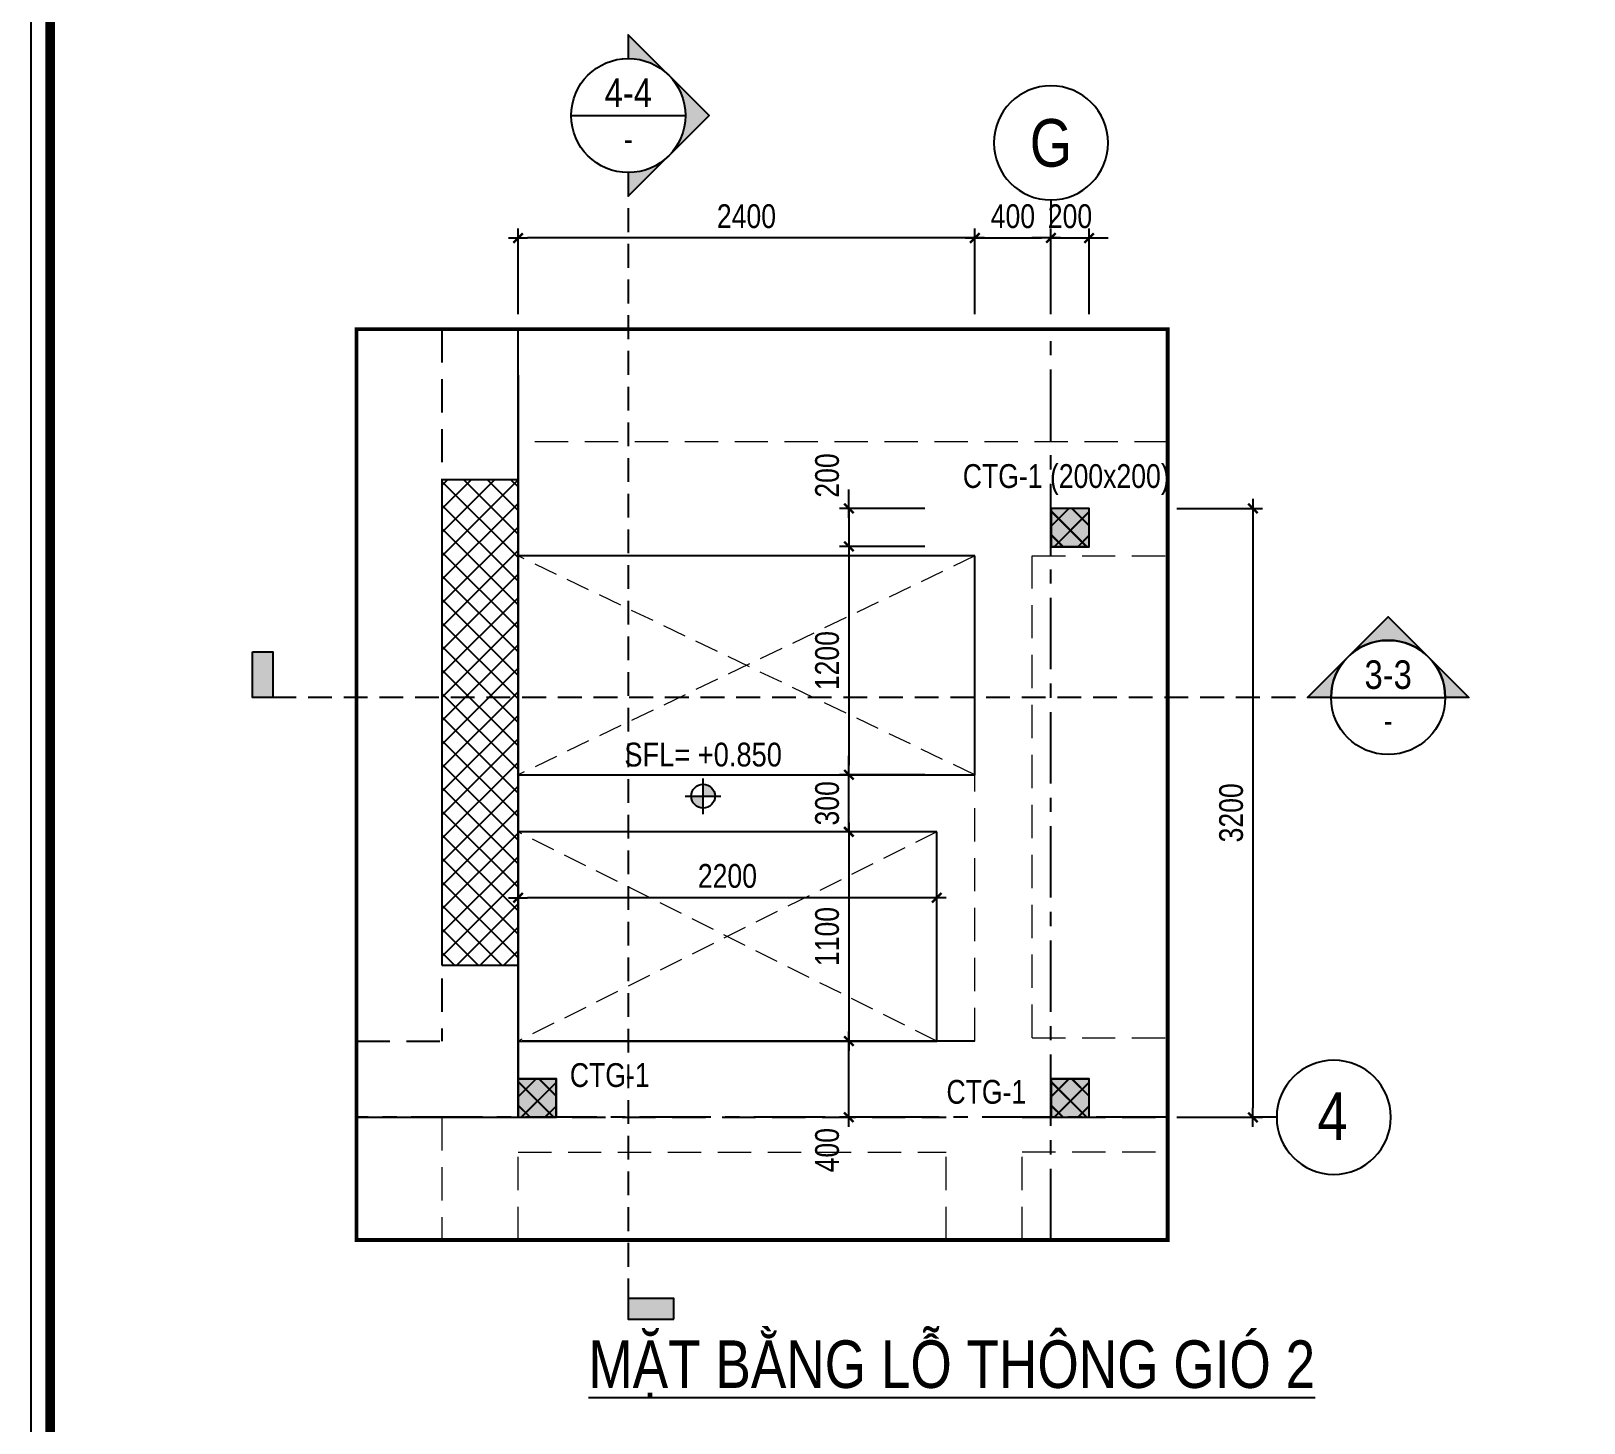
# Model space of a CAD drawing. Header units: millimetres. Extents: x -3582679 to -3542129, y 680309 to 797609.
# Drawn here: x -3582679 to -3574520, y 780333 to 787648 of the extents above; entities that cross this region are included whole.
import ezdxf
from ezdxf.enums import TextEntityAlignment as Align

# ---------------------------------------------------------------- set-up
doc = ezdxf.new("R2010")
doc.units = ezdxf.units.MM
doc.header["$LTSCALE"] = 100
doc.header["$MEASUREMENT"] = 0
for name, pattern in [('BLOCK A - CHI TIET THANG 4$0$HIDDEN', [0.375, 0.25, -0.125]), ('BLOCK B - CHI TIET THANG 5$0$$0$HIDDEN', [0.375, 0.25, -0.125]), ('CENTER', [2, 1.25, -0.25, 0.25, -0.25]), ('CHG_XX_Damsan_Tang 1_+1.150$0$HIDDEN', [0.375, 0.25, -0.125]), ('HIDDEN', [0.375, 0.25, -0.125])]:
    doc.linetypes.add(name, pattern=pattern)
doc.layers.get('0').update_dxf_attribs({"lineweight": 9})
for name, color, linetype in [("'S_Concrete_Cont_2 Normal_Thông gió", 2, 'Continuous'), ('01PM. TEXT A', 3, 'Continuous'), ('02PM. TEXT B', 4, 'Continuous'), ('03PM. TEXT C', 1, 'Continuous'), ('04PM. THIN', 7, 'Continuous'), ('05PM. FRAME', 4, 'Continuous'), ('06PM. HIDDEN', 4, 'HIDDEN'), ('07PM. WACO', 6, 'Continuous'), ('11PM. DIM', 2, 'Continuous'), ('12PM. GRID', 8, 'CENTER'), ('13PM. HATCH', 8, 'Continuous'), ('BLOCK A - CHI TIET THANG 4$0$Ky hieu Truc', 1, 'Continuous')]:
    doc.layers.add(name, color=color, linetype=linetype)
for name, color, linetype, lineweight in [("'S_General_Hidden_1 Thin", 1, 'HIDDEN', 18), ('CHG_XX_Damsan_Tang 1_+1.150$0$S_Concrete_Cont_1 Opening', 8, 'CHG_XX_Damsan_Tang 1_+1.150$0$HIDDEN', 5), ('S_Concrete_Cont_2 Normal', 2, 'Continuous', 13)]:
    doc.layers.add(name, color=color, linetype=linetype, lineweight=lineweight)
doc.styles.add('[PMDC2013]STYLE', font='arial.ttf', dxfattribs={"width": 0.8})
doc.styles.add('BLOCK A - CHI TIET THANG 1$0$VNI-HelveC', font='VHELVCN_0.TTF')
doc.styles.add('BLOCK A - CHI TIET THANG 4$0$VNI-HelveC', font='VHELVCN_0.TTF')
doc.styles.add('BLOCK B - CHI TIET THANG 5$0$$0$Title Block Bold', font='VHELVEB_0.TTF')
doc.styles.add('BLOCK B - CHI TIET THANG 5$0$VNI-HelveCB', font='VHELVCB_0.TTF')
doc.dimstyles.new('20', dxfattribs={"dimtxt": 250, "dimasz": 200, "dimexe": 250, "dimexo": 0, "dimgap": 100, "dimtad": 1, "dimdec": 0, "dimlfac": 0.2, "dimzin": 0, "dimdsep": 46, "dimtxsty": '[PMDC2013]STYLE', "dimblk": 'TICK', "dimcen": 0, "dimdle": 300, "dimclrd": 2, "dimclre": 2, "dimclrt": 4, "dimadec": 0, "dimazin": 0, "dimtfac": 0.004, "dimtdec": 0, "dimtix": 1, "dimtmove": 2, "dimatfit": 3, "dimldrblk": 'TICK', "dimfxl": 1, "dimtvp": 0.8, "dimtolj": 1, "dimtzin": 0, "dimarcsym": 0})

# ---------------------------------------------------------------- blocks, each defined once
blk = doc.blocks.new('CHG_XX_Khung ten')
blk.add_lwpolyline([(15, 579), (826, 579), (826, 15), (15, 15)], close=True)
at = {"color": 4, "linetype": 'Continuous', "const_width": 1}
blk.add_lwpolyline([(17, 577), (824, 577), (824, 17), (17, 17)], close=True, dxfattribs=at)
blk = doc.blocks.new('*U49')
h = blk.add_hatch(color=256)
edge = h.paths.add_edge_path()
edge.add_line((0, -600), (0, -849))
edge.add_line((0, -849), (849, 0))
edge.add_line((849, 0), (0, 849))
edge.add_line((0, 849), (0, 600))
edge.add_arc((0, 0), 600, -90, 90, ccw=False)
blk.add_hatch(color=256).paths.add_polyline_path([(480, -12650), (480, -12435), (0, -12435), (0, -12650)])
blk.add_line((-600, 0), (600, 0))
at = {"linetype": 'BLOCK B - CHI TIET THANG 5$0$$0$HIDDEN', "ltscale": 10}
blk.add_line((0, -600), (0, -12650), dxfattribs=at)
blk.add_lwpolyline([(0, -600), (0, -849), (849, 0), (0, 849), (0, 600, -1)], format="xyb", close=True)
blk.add_lwpolyline([(480, -12650), (480, -12435), (0, -12435), (0, -12650)], close=True)
blk.add_circle((0, 0), 600)
at = {"style": 'BLOCK B - CHI TIET THANG 5$0$$0$Title Block Bold', "flags": 8}
blk.add_attdef('VIEWNUMBER', text='', height=300, dxfattribs=at).set_placement((0, 0), align=Align.BOTTOM_CENTER)
blk.add_attdef('DRAWINGREFERENCE', text='', height=250, dxfattribs=at).set_placement((0, -120), align=Align.TOP_CENTER)
blk = doc.blocks.new('*U42')
h = blk.add_hatch(color=256)
edge = h.paths.add_edge_path()
edge.add_line((-600, 0), (-849, 0))
edge.add_line((-849, 0), (0, 849))
edge.add_line((0, 849), (849, 0))
edge.add_line((849, 0), (600, 0))
edge.add_arc((0, 0), 600, 360, 540)
blk.add_hatch(color=256).paths.add_polyline_path([(-11934, 480), (-11719, 480), (-11719, 0), (-11934, 0)])
at = {"linetype": 'BLOCK B - CHI TIET THANG 5$0$$0$HIDDEN', "ltscale": 10}
blk.add_line((-600, 0), (-11934, 0), dxfattribs=at)
blk.add_line((-600, 0), (600, 0))
blk.add_lwpolyline([(-600, 0), (-849, 0), (0, 849), (849, 0), (600, 0, 1)], format="xyb", close=True)
blk.add_lwpolyline([(-11934, 480), (-11719, 480), (-11719, 0), (-11934, 0)], close=True)
blk.add_circle((0, 0), 600)
at = {"style": 'BLOCK B - CHI TIET THANG 5$0$$0$Title Block Bold', "flags": 8}
blk.add_attdef('VIEWNUMBER', text='', height=300, dxfattribs=at).set_placement((0, 0), align=Align.BOTTOM_CENTER)
blk.add_attdef('DRAWINGREFERENCE', text='', height=250, dxfattribs=at).set_placement((0, -120), align=Align.TOP_CENTER)
blk = doc.blocks.new('BLOCK A - CHI TIET THANG 4$0$HTT-Grid')
at = {"layer": '05PM. FRAME', "linetype": 'ByBlock', "lineweight": -2}
blk.add_line((0, -2.5), (0, 0), dxfattribs=at)
blk.add_circle((0, -8.5), 6, dxfattribs=at)
at = {"layer": '03PM. TEXT C', "linetype": 'ByBlock', "lineweight": -2, "style": 'BLOCK A - CHI TIET THANG 4$0$VNI-HelveC'}
blk.add_attdef('GRID', text='', height=5, dxfattribs=at).set_placement((0, -8.5), align=Align.MIDDLE)
blk = doc.blocks.new('TICK')
at = {"color": 0, "linetype": 'ByBlock'}
blk.add_line((1, 0), (-1, 0), dxfattribs=at)
at = {"color": 7, "linetype": 'ByBlock', "const_width": 0.25}
blk.add_lwpolyline([(-0.5, -0.5), (0.5, 0.5)], dxfattribs=at)
blk = doc.blocks.new('*D186')
at = {"layer": '11PM. DIM', "color": 2, "lineweight": -2, "ltscale": 0.3, "transparency": 16777216}
for p, q in [((-3580120.3, 786160.6), (-3580120.3, 786610.6)), ((-3577720.3, 786160.6), (-3577720.3, 786610.6)), ((-3577770.3, 786560.6), (-3580070.3, 786560.6))]:
    blk.add_line(p, q, dxfattribs=at)
at = {"layer": '11PM. DIM', "color": 2, "lineweight": -2, "ltscale": 0.3, "transparency": 16777216, "xscale": 50, "yscale": 50, "zscale": 50, "rotation": 180}
blk.add_blockref('TICK', (-3580120.3, 786560.6), dxfattribs=at)
at = {"layer": '11PM. DIM', "color": 2, "lineweight": -2, "ltscale": 0.3, "transparency": 16777216, "xscale": 50, "yscale": 50, "zscale": 50}
blk.add_blockref('TICK', (-3577720.3, 786560.6), dxfattribs=at)
at = {"layer": '11PM. DIM', "color": 4, "ltscale": 0.3, "transparency": 16777216, "insert": (-3578920.3, 786674.4), "char_height": 125, "attachment_point": 5, "style": '[PMDC2013]STYLE'}
blk.add_mtext('\\A1;2400', dxfattribs=at)
blk = doc.blocks.new('*D187')
at = {"layer": '11PM. DIM', "color": 2, "lineweight": -2, "ltscale": 0.3, "transparency": 16777216}
for p, q in [((-3576659.2, 785139.4), (-3576209.2, 785139.4)), ((-3576259.2, 785089.4), (-3576259.2, 781989.4)), ((-3576659.2, 781939.4), (-3576209.2, 781939.4))]:
    blk.add_line(p, q, dxfattribs=at)
at = {"layer": '11PM. DIM', "color": 2, "lineweight": -2, "ltscale": 0.3, "transparency": 16777216, "xscale": 50, "yscale": 50, "zscale": 50}
for p, rotation in [((-3576259.2, 785139.4), 90), ((-3576259.2, 781939.4), 270)]:
    blk.add_blockref('TICK', p, dxfattribs=dict(at, rotation=rotation))
at = {"layer": '11PM. DIM', "color": 4, "ltscale": 0.3, "transparency": 16777216, "insert": (-3576373.1, 783539.4), "char_height": 125, "attachment_point": 5, "rotation": 90, "style": '[PMDC2013]STYLE'}
blk.add_mtext('\\A1;3200', dxfattribs=at)
blk = doc.blocks.new('*D188')
at = {"layer": '11PM. DIM', "color": 2, "lineweight": -2, "ltscale": 0.3, "transparency": 16777216}
for p, q in [((-3577320.3, 786160.6), (-3577320.3, 786610.6)), ((-3577120.3, 786160.6), (-3577120.3, 786610.6)), ((-3577370.3, 786560.6), (-3577420.3, 786560.6)), ((-3577320.3, 786560.6), (-3577120.3, 786560.6)), ((-3577070.3, 786560.6), (-3577020.3, 786560.6))]:
    blk.add_line(p, q, dxfattribs=at)
at = {"layer": '11PM. DIM', "color": 2, "lineweight": -2, "ltscale": 0.3, "transparency": 16777216, "xscale": 50, "yscale": 50, "zscale": 50}
blk.add_blockref('TICK', (-3577320.3, 786560.6), dxfattribs=at)
at = {"layer": '11PM. DIM', "color": 2, "lineweight": -2, "ltscale": 0.3, "transparency": 16777216, "xscale": 50, "yscale": 50, "zscale": 50, "rotation": 180}
blk.add_blockref('TICK', (-3577120.3, 786560.6), dxfattribs=at)
at = {"layer": '11PM. DIM', "color": 4, "ltscale": 0.3, "transparency": 16777216, "insert": (-3577220.3, 786674.4), "char_height": 125, "attachment_point": 5, "style": '[PMDC2013]STYLE'}
blk.add_mtext('\\A1;200', dxfattribs=at)
blk = doc.blocks.new('*D189')
at = {"layer": '11PM. DIM', "color": 2, "lineweight": -2, "ltscale": 0.3, "transparency": 16777216}
for p, q in [((-3577982.2, 784939.4), (-3578432.2, 784939.4)), ((-3578382.2, 784889.4), (-3578382.2, 783789.4)), ((-3577982.2, 783739.4), (-3578432.2, 783739.4))]:
    blk.add_line(p, q, dxfattribs=at)
at = {"layer": '11PM. DIM', "color": 2, "lineweight": -2, "ltscale": 0.3, "transparency": 16777216, "xscale": 50, "yscale": 50, "zscale": 50}
for p, rotation in [((-3578382.2, 784939.4), 90), ((-3578382.2, 783739.4), 270)]:
    blk.add_blockref('TICK', p, dxfattribs=dict(at, rotation=rotation))
at = {"layer": '11PM. DIM', "color": 4, "ltscale": 0.3, "transparency": 16777216, "insert": (-3578496.1, 784339.4), "char_height": 125, "attachment_point": 5, "rotation": 90, "style": '[PMDC2013]STYLE'}
blk.add_mtext('\\A1;1200', dxfattribs=at)
blk = doc.blocks.new('*D190')
at = {"layer": '11PM. DIM', "color": 2, "lineweight": -2, "ltscale": 0.3, "transparency": 16777216}
for p, q in [((-3578382.2, 783789.4), (-3578382.2, 783839.4)), ((-3577982.2, 783739.4), (-3578432.2, 783739.4)), ((-3578382.2, 783439.4), (-3578382.2, 783739.4)), ((-3577982.2, 783439.4), (-3578432.2, 783439.4)), ((-3578382.2, 783389.4), (-3578382.2, 783339.4))]:
    blk.add_line(p, q, dxfattribs=at)
at = {"layer": '11PM. DIM', "color": 2, "lineweight": -2, "ltscale": 0.3, "transparency": 16777216, "xscale": 50, "yscale": 50, "zscale": 50}
for p, rotation in [((-3578382.2, 783739.4), 270), ((-3578382.2, 783439.4), 90)]:
    blk.add_blockref('TICK', p, dxfattribs=dict(at, rotation=rotation))
at = {"layer": '11PM. DIM', "color": 4, "ltscale": 0.3, "transparency": 16777216, "insert": (-3578496.1, 783589.4), "char_height": 125, "attachment_point": 5, "rotation": 90, "style": '[PMDC2013]STYLE'}
blk.add_mtext('\\A1;300', dxfattribs=at)
blk = doc.blocks.new('*D191')
at = {"layer": '11PM. DIM', "color": 2, "lineweight": -2, "ltscale": 0.3, "transparency": 16777216}
for p, q in [((-3577982.2, 783439.4), (-3578432.2, 783439.4)), ((-3578382.2, 783389.4), (-3578382.2, 782389.4)), ((-3577982.2, 782339.4), (-3578432.2, 782339.4))]:
    blk.add_line(p, q, dxfattribs=at)
at = {"layer": '11PM. DIM', "color": 2, "lineweight": -2, "ltscale": 0.3, "transparency": 16777216, "xscale": 50, "yscale": 50, "zscale": 50}
for p, rotation in [((-3578382.2, 783439.4), 90), ((-3578382.2, 782339.4), 270)]:
    blk.add_blockref('TICK', p, dxfattribs=dict(at, rotation=rotation))
at = {"layer": '11PM. DIM', "color": 4, "ltscale": 0.3, "transparency": 16777216, "insert": (-3578496.1, 782889.4), "char_height": 125, "attachment_point": 5, "rotation": 90, "style": '[PMDC2013]STYLE'}
blk.add_mtext('\\A1;1100', dxfattribs=at)
blk = doc.blocks.new('*D192')
at = {"layer": '11PM. DIM', "color": 2, "lineweight": -2, "ltscale": 0.3, "transparency": 16777216}
for p, q in [((-3578382.2, 785189.4), (-3578382.2, 785239.4)), ((-3577982.2, 785139.4), (-3578432.2, 785139.4)), ((-3578382.2, 785139.4), (-3578382.2, 784939.4)), ((-3577982.2, 784939.4), (-3578432.2, 784939.4)), ((-3578382.2, 784889.4), (-3578382.2, 784839.4))]:
    blk.add_line(p, q, dxfattribs=at)
at = {"layer": '11PM. DIM', "color": 2, "lineweight": -2, "ltscale": 0.3, "transparency": 16777216, "xscale": 50, "yscale": 50, "zscale": 50}
for p, rotation in [((-3578382.2, 785139.4), 270), ((-3578382.2, 784939.4), 90)]:
    blk.add_blockref('TICK', p, dxfattribs=dict(at, rotation=rotation))
at = {"layer": '11PM. DIM', "color": 4, "ltscale": 0.3, "transparency": 16777216, "insert": (-3578496.1, 785312.4), "char_height": 125, "attachment_point": 5, "rotation": 90, "style": '[PMDC2013]STYLE'}
blk.add_mtext('\\A1;200', dxfattribs=at)
blk = doc.blocks.new('*D193')
at = {"layer": '11PM. DIM', "color": 2, "lineweight": -2, "ltscale": 0.3, "transparency": 16777216}
for p, q in [((-3577982.2, 782339.4), (-3578432.2, 782339.4)), ((-3578382.2, 781989.4), (-3578382.2, 782289.4)), ((-3577982.2, 781939.4), (-3578432.2, 781939.4))]:
    blk.add_line(p, q, dxfattribs=at)
at = {"layer": '11PM. DIM', "color": 2, "lineweight": -2, "ltscale": 0.3, "transparency": 16777216, "xscale": 50, "yscale": 50, "zscale": 50}
for p, rotation in [((-3578382.2, 782339.4), 90), ((-3578382.2, 781939.4), 270)]:
    blk.add_blockref('TICK', p, dxfattribs=dict(at, rotation=rotation))
at = {"layer": '11PM. DIM', "color": 4, "ltscale": 0.3, "transparency": 16777216, "insert": (-3578496.1, 781766.4), "char_height": 125, "attachment_point": 5, "rotation": 90, "style": '[PMDC2013]STYLE'}
blk.add_mtext('\\A1;400', dxfattribs=at)
blk = doc.blocks.new('*D194')
at = {"layer": '11PM. DIM', "color": 2, "lineweight": -2, "ltscale": 0.3, "transparency": 16777216}
for p, q in [((-3577720.3, 786160.6), (-3577720.3, 786610.6)), ((-3577320.3, 786160.6), (-3577320.3, 786610.6)), ((-3577670.3, 786560.6), (-3577370.3, 786560.6))]:
    blk.add_line(p, q, dxfattribs=at)
at = {"layer": '11PM. DIM', "color": 2, "lineweight": -2, "ltscale": 0.3, "transparency": 16777216, "xscale": 50, "yscale": 50, "zscale": 50, "rotation": 180}
blk.add_blockref('TICK', (-3577720.3, 786560.6), dxfattribs=at)
at = {"layer": '11PM. DIM', "color": 2, "lineweight": -2, "ltscale": 0.3, "transparency": 16777216, "xscale": 50, "yscale": 50, "zscale": 50}
blk.add_blockref('TICK', (-3577320.3, 786560.6), dxfattribs=at)
at = {"layer": '11PM. DIM', "color": 4, "ltscale": 0.3, "transparency": 16777216, "insert": (-3577520.3, 786674.4), "char_height": 125, "attachment_point": 5, "style": '[PMDC2013]STYLE'}
blk.add_mtext('\\A1;400', dxfattribs=at)
blk = doc.blocks.new('*D195')
at = {"layer": '11PM. DIM', "color": 2, "lineweight": -2, "ltscale": 0.3, "transparency": 16777216}
for p, q in [((-3580120.3, 782693.3), (-3580120.3, 783143.3)), ((-3577920.3, 782693.3), (-3577920.3, 783143.3)), ((-3577970.3, 783093.3), (-3580070.3, 783093.3))]:
    blk.add_line(p, q, dxfattribs=at)
at = {"layer": '11PM. DIM', "color": 2, "lineweight": -2, "ltscale": 0.3, "transparency": 16777216, "xscale": 50, "yscale": 50, "zscale": 50, "rotation": 180}
blk.add_blockref('TICK', (-3580120.3, 783093.3), dxfattribs=at)
at = {"layer": '11PM. DIM', "color": 2, "lineweight": -2, "ltscale": 0.3, "transparency": 16777216, "xscale": 50, "yscale": 50, "zscale": 50}
blk.add_blockref('TICK', (-3577920.3, 783093.3), dxfattribs=at)
at = {"layer": '11PM. DIM', "color": 4, "ltscale": 0.3, "transparency": 16777216, "insert": (-3579020.3, 783207.2), "char_height": 125, "attachment_point": 5, "style": '[PMDC2013]STYLE'}
blk.add_mtext('\\A1;2200', dxfattribs=at)
blk = doc.blocks.new('BLOCK A - CHI TIET THANG 1$0$13123123213')
at = {"linetype": 'ByBlock'}
h = blk.add_hatch(color=0, dxfattribs=at)
h.paths.add_polyline_path([(0, 1), (0, 0), (1, 0, 0.414214)])
h.paths.add_polyline_path([(0, 0), (-1, 0, 0.414214), (0, -1)])
at = {"color": 0, "linetype": 'ByBlock'}
for p, q in [((0, -1.5), (0, 1.5)), ((-1.5, 0), (1.5, 0))]:
    blk.add_line(p, q, dxfattribs=at)
blk.add_circle((0, 0), 1, dxfattribs=at)
at = {"color": 0, "linetype": 'ByBlock', "lineweight": -2, "style": 'BLOCK A - CHI TIET THANG 1$0$VNI-HelveC'}
for tag, p in [('TEXT1', (0, 10.5)), ('TEXT2', (0, 7)), ('TEXT3', (0, 3.5))]:
    blk.add_attdef(tag, text='', height=2, dxfattribs=at).set_placement(p, align=Align.MIDDLE_CENTER)
blk = doc.blocks.new('cot thong gio')
at = {"layer": 'S_Concrete_Cont_2 Normal', "color": 3, "ltscale": 0.8}
blk.add_lwpolyline([(-100, -70), (100, -70), (100, 130), (-100, 130)], close=True, dxfattribs=at)
blk.add_solid([(-100, 130.4), (-100, -69.6), (100, 130.4), (100, -69.6)], dxfattribs=at)

msp = doc.modelspace()

# ---------------------------------------------------------------- block references
at = {"layer": '04PM. THIN', "xscale": 50, "yscale": 50, "zscale": 50}
msp.add_blockref('CHG_XX_Khung ten', (-3583429.2, 768659.1), dxfattribs=at)

# ---------------------------------------------------------------- next in the draw order: hatches: boundary and pattern name
at = {"layer": '13PM. HATCH'}
h = msp.add_hatch(dxfattribs=at)
h.set_pattern_fill('ANSI37', color=256, scale=700, style=0)
h.set_pattern_definition([(45, (-26776.96, -20857.83), (-61.8718434, 61.8718434), []), (135, (-26776.96, -20857.83), (-61.8718434, -61.8718434), [])])
h.paths.add_polyline_path([(-3580520.3, 785289.4), (-3580120.3, 785289.4), (-3580120.3, 782739.4), (-3580520.3, 782739.4)])
h = msp.add_hatch(dxfattribs=at)
h.set_pattern_fill('ANSI37', color=256, scale=700, style=0)
h.set_pattern_definition([(45, (-24722.96, -21476.76), (-61.8718434, 61.8718434), []), (135, (-24722.96, -21476.76), (-61.8718434, -61.8718434), [])])
h.paths.add_polyline_path([(-3577320.3, 784938.1), (-3577120.3, 784938.1), (-3577120.3, 785138.1), (-3577320.3, 785138.1)])
h = msp.add_hatch(dxfattribs=at)
h.set_pattern_fill('ANSI37', color=256, scale=700, style=0)
h.set_pattern_definition([(45, (-24721.56, -21475.465), (-61.8718434, 61.8718434), []), (135, (-24721.56, -21475.465), (-61.8718434, -61.8718434), [])])
h.paths.add_polyline_path([(-3577318.9, 784939.4), (-3577118.9, 784939.4), (-3577118.9, 785139.4), (-3577318.9, 785139.4)])
h = msp.add_hatch(dxfattribs=at)
h.set_pattern_fill('ANSI37', color=256, scale=700, style=0)
h.set_pattern_definition([(45, (-27522.96, -24475.44), (-61.8718434, 61.8718434), []), (135, (-27522.96, -24475.44), (-61.8718434, -61.8718434), [])])
h.paths.add_polyline_path([(-3580120.3, 781939.4), (-3579920.3, 781939.4), (-3579920.3, 782139.4), (-3580120.3, 782139.4)])
h = msp.add_hatch(dxfattribs=at)
h.set_pattern_fill('ANSI37', color=256, scale=700, style=0)
h.set_pattern_definition([(45, (-27521.56, -24474.145), (-61.8718434, 61.8718434), []), (135, (-27521.56, -24474.145), (-61.8718434, -61.8718434), [])])
h.paths.add_polyline_path([(-3580118.9, 781940.7), (-3579918.9, 781940.7), (-3579918.9, 782140.7), (-3580118.9, 782140.7)])
h = msp.add_hatch(dxfattribs=at)
h.set_pattern_fill('ANSI37', color=256, scale=700, style=0)
h.set_pattern_definition([(45, (-24722.96, -24475.44), (-61.8718434, 61.8718434), []), (135, (-24722.96, -24475.44), (-61.8718434, -61.8718434), [])])
h.paths.add_polyline_path([(-3577320.3, 781939.4), (-3577120.3, 781939.4), (-3577120.3, 782139.4), (-3577320.3, 782139.4)])
h = msp.add_hatch(dxfattribs=at)
h.set_pattern_fill('ANSI37', color=256, scale=700, style=0)
h.set_pattern_definition([(45, (-24721.56, -24474.145), (-61.8718434, 61.8718434), []), (135, (-24721.56, -24474.145), (-61.8718434, -61.8718434), [])])
h.paths.add_polyline_path([(-3577318.9, 781940.7), (-3577118.9, 781940.7), (-3577118.9, 782140.7), (-3577318.9, 782140.7)])

# ---------------------------------------------------------------- next in the draw order: linework, layer by layer
at = {"layer": "'S_Concrete_Cont_2 Normal_Thông gió", "ltscale": 0.8}
msp.add_line((-3580120.3, 785839.4), (-3580120.3, 781939.4), dxfattribs=at)
at = {"layer": "'S_General_Hidden_1 Thin", "ltscale": 7}
for p, q in [((-3576707.1, 785489.4), (-3580120.3, 785489.4)), ((-3577719.7, 782339.4), (-3577719.7, 784889.4)), ((-3577419.7, 784889.4), (-3576707.1, 784889.4)), ((-3577419.7, 782356.6), (-3577419.7, 784889.4)), ((-3577419.7, 782356.6), (-3576707.1, 782356.6)), ((-3580521.6, 781939.4), (-3580521.6, 781294.1)), ((-3580120.3, 781756.6), (-3577871.5, 781756.6)), ((-3580120.3, 781294.1), (-3580120.3, 781756.6)), ((-3577871.5, 781294.1), (-3577871.5, 781757)), ((-3577471.5, 781294.1), (-3577471.5, 781757)), ((-3577471.5, 781757), (-3576707.1, 781757))]:
    msp.add_line(p, q, dxfattribs=at)
at = {"linetype": 'BLOCK A - CHI TIET THANG 4$0$HIDDEN', "ltscale": 10, "const_width": 20}
msp.add_lwpolyline([(-3576707.1, 781294.1), (-3580969.4, 781294.1), (-3580969.4, 786081.7), (-3576707.1, 786081.7)], close=True, dxfattribs=at)
at = {"layer": '05PM. FRAME', "ltscale": 0.25}
for p, q in [((-3580120.3, 781939.4), (-3580120.3, 786081.7)), ((-3577719.7, 782339.4), (-3580098.1, 782339.4)), ((-3580969.4, 781939.4), (-3580120.3, 781939.4))]:
    msp.add_line(p, q, dxfattribs=at)
for points in [[(-3580520.3, 782739.4), (-3580120.3, 782739.4), (-3580120.3, 785289.4), (-3580520.3, 785289.4)], [(-3577320.3, 784938.1), (-3577120.3, 784938.1), (-3577120.3, 785138.1), (-3577320.3, 785138.1)], [(-3577720.3, 784889.4), (-3580120.3, 784889.4), (-3580120.3, 783739.4), (-3577720.3, 783739.4)], [(-3577920.3, 783439.4), (-3580120.3, 783439.4), (-3580120.3, 782339.4), (-3577920.3, 782339.4)], [(-3580120.3, 781939.4), (-3579920.3, 781939.4), (-3579920.3, 782139.4), (-3580120.3, 782139.4)], [(-3577320.3, 781939.4), (-3577120.3, 781939.4), (-3577120.3, 782139.4), (-3577320.3, 782139.4)]]:
    msp.add_lwpolyline(points, close=True, dxfattribs=at)
at = {"layer": '06PM. HIDDEN', "linetype": 'HIDDEN', "ltscale": 7}
for p, q in [((-3580521.6, 786081.7), (-3580521.6, 782339.4)), ((-3580969.4, 782339.4), (-3580521.6, 782339.4)), ((-3580098.1, 781939.4), (-3577871.5, 781939.4)), ((-3577471.5, 781939.4), (-3576707.1, 781939.4))]:
    msp.add_line(p, q, dxfattribs=at)
at = {"layer": '07PM. WACO'}
for points in [[(-3577320.3, 784939.4), (-3577120.3, 784939.4), (-3577120.3, 785139.4), (-3577320.3, 785139.4)], [(-3577320.3, 784938.5), (-3577120.3, 784938.5), (-3577120.3, 785138.5), (-3577320.3, 785138.5)], [(-3577320.3, 784938.1), (-3577120.3, 784938.1), (-3577120.3, 785138.1), (-3577320.3, 785138.1)], [(-3577320.2, 784938.6), (-3577120.2, 784938.6), (-3577120.2, 785138.6), (-3577320.2, 785138.6)], [(-3577318.9, 784939.4), (-3577118.9, 784939.4), (-3577118.9, 785139.4), (-3577318.9, 785139.4)], [(-3580120.3, 781939.8), (-3579920.3, 781939.8), (-3579920.3, 782139.8), (-3580120.3, 782139.8)], [(-3580120.2, 781939.9), (-3579920.2, 781939.9), (-3579920.2, 782139.9), (-3580120.2, 782139.9)], [(-3580118.9, 781940.7), (-3579918.9, 781940.7), (-3579918.9, 782140.7), (-3580118.9, 782140.7)], [(-3577320.3, 781939.8), (-3577120.3, 781939.8), (-3577120.3, 782139.8), (-3577320.3, 782139.8)], [(-3577320.3, 781939.4), (-3577120.3, 781939.4), (-3577120.3, 782139.4), (-3577320.3, 782139.4)], [(-3577320.2, 781939.9), (-3577120.2, 781939.9), (-3577120.2, 782139.9), (-3577320.2, 782139.9)], [(-3577318.9, 781940.7), (-3577118.9, 781940.7), (-3577118.9, 782140.7), (-3577318.9, 782140.7)]]:
    msp.add_lwpolyline(points, close=True, dxfattribs=at)
at = {"layer": '12PM. GRID', "ltscale": 3}
for p, q in [((-3577320.3, 781294.1), (-3577320.3, 786081.7)), ((-3576707.1, 781939.4), (-3580969.4, 781939.4))]:
    msp.add_line(p, q, dxfattribs=at)
at = {"layer": 'CHG_XX_Damsan_Tang 1_+1.150$0$S_Concrete_Cont_1 Opening', "ltscale": 5}
for p, q in [((-3577720.3, 783739.4), (-3580120.3, 784889.4)), ((-3577720.3, 784889.4), (-3580120.3, 783739.4)), ((-3577920.3, 782339.4), (-3580120.3, 783439.4)), ((-3577920.3, 783439.4), (-3580120.3, 782339.4))]:
    msp.add_line(p, q, dxfattribs=at)
at = {"layer": 'S_Concrete_Cont_2 Normal', "ltscale": 0.8}
msp.add_line((-3580969.4, 781939.8), (-3580120.3, 781939.8), dxfattribs=at)

# ---------------------------------------------------------------- next in the draw order: block references
at = {"layer": '02PM. TEXT B'}
ref = msp.add_blockref('BLOCK A - CHI TIET THANG 1$0$13123123213', (-3579148, 783627), dxfattribs=dict(at, xscale=62.5, yscale=62.5, zscale=62.5))
ref.add_attrib('TEXT3', 'SFL= +0.850', dxfattribs={"layer": '0', "color": 0, "linetype": 'ByBlock', "lineweight": -2, "height": 125, "style": 'BLOCK A - CHI TIET THANG 1$0$VNI-HelveC'}).set_placement((-3579148, 783845.7), align=Align.MIDDLE_CENTER)
at = {"layer": '07PM. WACO'}
ref = msp.add_blockref('*U49', (-3579541, 787204.2), dxfattribs=dict(at, xscale=0.5, yscale=0.5, zscale=0.5))
ref.add_attrib('VIEWNUMBER', '4-4', dxfattribs={"layer": '0', "height": 150, "style": 'BLOCK B - CHI TIET THANG 5$0$VNI-HelveCB'}).set_placement((-3579541, 787204.2), align=Align.BOTTOM_CENTER)
ref.add_attrib('DRAWINGREFERENCE', '-', dxfattribs={"layer": '0', "height": 125, "style": 'BLOCK B - CHI TIET THANG 5$0$VNI-HelveCB'}).set_placement((-3579541, 787144.2), align=Align.TOP_CENTER)
ref = msp.add_blockref('*U42', (-3575548.5, 784145.9), dxfattribs=dict(at, xscale=0.5, yscale=0.5, zscale=0.5))
ref.add_attrib('VIEWNUMBER', '3-3', dxfattribs={"layer": '0', "height": 150, "style": 'BLOCK B - CHI TIET THANG 5$0$VNI-HelveCB'}).set_placement((-3575548.5, 784145.9), align=Align.BOTTOM_CENTER)
ref.add_attrib('DRAWINGREFERENCE', '-', dxfattribs={"layer": '0', "height": 125, "style": 'BLOCK B - CHI TIET THANG 5$0$VNI-HelveCB'}).set_placement((-3575548.5, 784085.9), align=Align.TOP_CENTER)
at = {"layer": 'BLOCK A - CHI TIET THANG 4$0$Ky hieu Truc'}
ref = msp.add_blockref('BLOCK A - CHI TIET THANG 4$0$HTT-Grid', (-3577320.3, 786635.6), dxfattribs=dict(at, xscale=-50, yscale=50, zscale=50, rotation=180))
ref.add_attrib('GRID', 'G', dxfattribs={"layer": '0', "linetype": 'ByBlock', "lineweight": -2, "height": 250, "style": 'BLOCK A - CHI TIET THANG 4$0$VNI-HelveC'}).set_placement((-3577320.3, 787060.6), align=Align.MIDDLE)
ref = msp.add_blockref('BLOCK A - CHI TIET THANG 4$0$HTT-Grid', (-3576259.2, 781939.4), dxfattribs=dict(at, xscale=-50.00000000000003, yscale=50.00000000000003, zscale=50.00000000000003, rotation=90))
ref.add_attrib('GRID', '4', dxfattribs={"layer": '0', "linetype": 'ByBlock', "lineweight": -2, "height": 250, "style": 'BLOCK A - CHI TIET THANG 4$0$VNI-HelveC'}).set_placement((-3575840.6, 781945.7), align=Align.MIDDLE)
at = {"layer": 'S_Concrete_Cont_2 Normal'}
for p in [(-3577220.3, 785008.1), (-3580020.3, 782009.4), (-3577220.3, 782009.4)]:
    msp.add_blockref('cot thong gio', p, dxfattribs=at)

# ---------------------------------------------------------------- next in the draw order: texts
at = {"layer": '01PM. TEXT A', "style": '[PMDC2013]STYLE', "width": 0.8}
for s, p in [('CTG-1 (200x200)', (-3577783.5, 785247, 0)), ('CTG-1', (-3579848.2, 782098.8)), ('CTG-1', (-3577869.5, 782010.6, 0))]:
    msp.add_text(s, height=125, dxfattribs=at).set_placement(p)
msp.add_text('%%UMẶT BẰNG LỖ THÔNG GIÓ 2', height=250, dxfattribs=at).set_placement((-3577841.5, 780516.8), align=Align.CENTER)

# ---------------------------------------------------------------- next in the draw order: dimensions: what is measured, and where the dimension line sits
at = {"layer": '11PM. DIM', "ltscale": 0.3}
for base, p1, p2, angle, picture, middle in [((-3580120.3, 786560.6), (-3577720.3, 786160.6), (-3580120.3, 786160.6), 180, '*D186', (-3578920.3, 786674.4)), ((-3576259.2, 781939.4), (-3576659.2, 785139.4), (-3576659.2, 781939.4), 270, '*D187', (-3576373.1, 783539.4)), ((-3578382.2, 783739.4), (-3577982.2, 784939.4), (-3577982.2, 783739.4), 270, '*D189', (-3578496.1, 784339.4)), ((-3578382.2, 783739.4), (-3577982.2, 783439.4), (-3577982.2, 783739.4), 90, '*D190', (-3578496.1, 783589.4)), ((-3578382.2, 782339.4), (-3577982.2, 783439.4), (-3577982.2, 782339.4), 270, '*D191', (-3578496.1, 782889.4)), ((-3580120.3, 783093.3), (-3577920.3, 782693.3), (-3580120.3, 782693.3), 180, '*D195', (-3579020.3, 783207.2))]:
    dim = msp.add_linear_dim(base=base, p1=p1, p2=p2, angle=angle, dimstyle='20', override={"dimscale": 0.5, "dimasz": 100, "dimexe": 100, "dimlfac": 1, "dimdle": 100}, dxfattribs=at)
    dim.commit()
    dim.dimension.update_dxf_attribs({"geometry": picture, "text_midpoint": middle})
for base, p1, p2, picture, middle in [((-3577320.3, 786560.6), (-3577720.3, 786160.6), (-3577320.3, 786160.6), '*D194', (-3577520.3, 786674.4)), ((-3577120.3, 786560.6), (-3577320.3, 786160.6), (-3577120.3, 786160.6), '*D188', (-3577220.3, 786674.4))]:
    dim = msp.add_linear_dim(base=base, p1=p1, p2=p2, dimstyle='20', override={"dimscale": 0.5, "dimasz": 100, "dimexe": 100, "dimlfac": 1, "dimdle": 100}, dxfattribs=at)
    dim.commit()
    dim.dimension.update_dxf_attribs({"geometry": picture, "text_midpoint": middle})
for base, p1, p2, angle, picture, middle in [((-3578382.2, 784939.4), (-3577982.2, 785139.4), (-3577982.2, 784939.4), 270, '*D192', (-3578496.1, 785312.4)), ((-3578382.2, 782339.4), (-3577982.2, 781939.4), (-3577982.2, 782339.4), 90, '*D193', (-3578496.1, 781766.4))]:
    dim = msp.add_linear_dim(base=base, p1=p1, p2=p2, angle=angle, dimstyle='20', override={"dimscale": 0.5, "dimasz": 100, "dimexe": 100, "dimlfac": 1, "dimdle": 100}, dxfattribs=at)
    dim.commit()
    dim.dimension.update_dxf_attribs({"geometry": picture, "text_midpoint": middle, "dimtype": 160})

doc.saveas('drawing.dxf')
